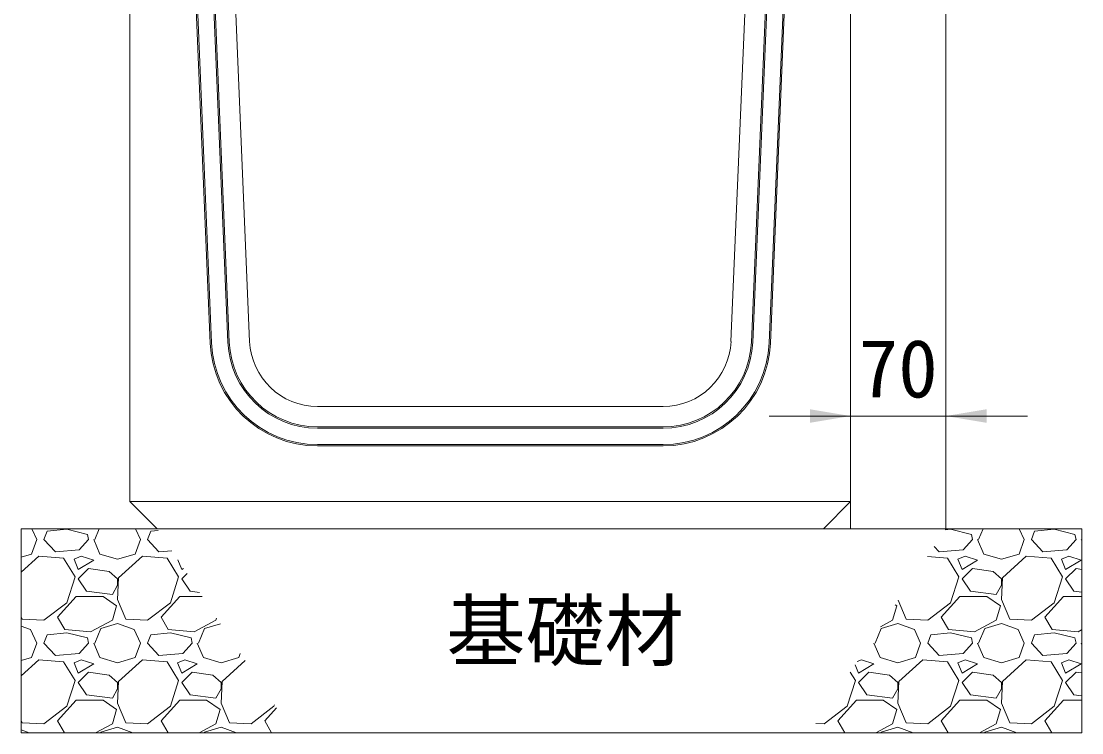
# Model space of a CAD drawing. Units: millimetres at full size; details may follow other scales. Extents: x 187207 to 255567, y 882048 to 905686.
# Drawn here: x 219549 to 220329, y 891640 to 892164 of the extents above; entities that cross this region are included whole.
import ezdxf
from ezdxf.enums import TextEntityAlignment as Align

# ---------------------------------------------------------------- set-up
doc = ezdxf.new("R2010")
doc.units = ezdxf.units.MM
doc.header["$LTSCALE"] = 20
for name, color, linetype, lineweight in [('パネックス', 2, 'Continuous', 13), ('基礎材', 7, 'Continuous', 15), ('寸法線', 7, 'Continuous', 13), ('箱型U字側溝', 2, 'Continuous', 9), ('ﾊｯﾁﾝｸﾞ', 7, 'Continuous', 5)]:
    doc.layers.add(name, color=color, linetype=linetype, lineweight=lineweight)
doc.styles.add('ＭＳ ゴシック', font='')
doc.styles.get('ＭＳ ゴシック').set_extended_font_data('MS Gothic')

# ---------------------------------------------------------------- blocks, each defined once
blk = doc.blocks.new('filled_arrow')
at = {"color": 0, "linetype": 'Continuous', "lineweight": -2}
blk.add_solid([(7.5, 1.25), (0, 0), (7.5, -1.25)], dxfattribs=at)

msp = doc.modelspace()

# ---------------------------------------------------------------- linework, layer by layer
at = {"layer": 'パネックス'}
for p, q in [((220229.08, 893090.37), (220229.08, 891790.37)), ((220159.08, 891790.37), (220159.08, 892690.37)), ((220229.08, 891790.37), (220159.08, 891790.37))]:
    msp.add_line(p, q, dxfattribs=at)
at = {"layer": '基礎材'}
for p, q in [((219549.08, 891790.37), (220329.08, 891790.37)), ((219549.08, 891790.37), (219549.08, 891640.37)), ((220329.08, 891790.37), (220329.08, 891640.37)), ((219549.08, 891640.37), (220329.08, 891640.37))]:
    msp.add_line(p, q, dxfattribs=at)
at = {"layer": '寸法線'}
for p, q in [((220099.08, 891873.36), (220289.08, 891873.36)), ((220159.08, 891815.37), (220159.08, 891873.36)), ((220229.08, 891815.37), (220229.08, 891873.36))]:
    msp.add_line(p, q, dxfattribs=at)
at = {"layer": '箱型U字側溝'}
for p, q in [((219663.33, 892540.37), (219689.09, 891927.1)), ((220125.88, 892541.37), (220100.07, 891927.05)), ((219767.03, 891865.37), (220021.14, 891865.37)), ((220021.14, 891864.37), (219767.03, 891864.37)), ((219767.03, 891852.37), (220021.14, 891852.37)), ((220021.14, 891851.37), (219767.03, 891851.37)), ((219629.08, 891810.37), (220159.08, 891810.37))]:
    msp.add_line(p, q, dxfattribs=at)
at = {"layer": '箱型U字側溝', "lineweight": 13}
for p, q in [((220094.08, 892475.37), (220071.09, 891928.27)), ((220021.14, 891880.37), (219767.03, 891880.37))]:
    msp.add_line(p, q, dxfattribs=at)
msp.add_lwpolyline([(219717.07, 891928.27), (219694.08, 892475.37), (219721.08, 892540.37), (219719.08, 892580.37), (219683.08, 892600.37), (219679.08, 892690.37), (219632.08, 892690.37), (219629.08, 892687.37), (219629.08, 891810.37), (219649.08, 891790.37), (220139.08, 891790.37), (220159.08, 891810.37), (220159.08, 892687.37), (220156.08, 892690.37), (220109.08, 892690.37), (220105.08, 892600.37), (220069.08, 892580.37), (220067.08, 892540.37), (220094.08, 892475.37)], dxfattribs=at)
at = {"layer": '箱型U字側溝'}
for points in [[(219688.09, 891927.05), (219662.28, 892541.37), (219676.3, 892541.37), (219702.08, 891927.64)], [(219701.08, 891927.6), (219675.34, 892540.37), (219663.33, 892540.37)], [(220086.08, 891927.64), (220111.87, 892541.37), (220125.88, 892541.37)], [(220099.07, 891927.1), (220124.84, 892540.37), (220112.83, 892540.37), (220087.08, 891927.6)]]:
    msp.add_lwpolyline(points, dxfattribs=at)
for centre, radius, start, end in [((219767.03, 891930.37), 79, 182.40597, 270), ((219767.03, 891930.37), 78, 182.40597, 270), ((219767.03, 891930.37), 66, 182.40597, 270), ((219767.03, 891930.37), 65, 182.40597, 270), ((220021.14, 891930.37), 65, 270, 357.59403), ((220021.14, 891930.37), 66, 270, 357.59403), ((220021.14, 891930.37), 78, 270, 357.59403), ((220021.14, 891930.37), 79, 270, 357.59403)]:
    msp.add_arc(centre, radius, start, end, dxfattribs=at)
at = {"layer": '箱型U字側溝', "lineweight": 13}
for centre, start, end in [((219767.03, 891930.37), 182.40597, 270), ((220021.14, 891930.37), 270, 357.59403)]:
    msp.add_arc(centre, 50, start, end, dxfattribs=at)
at = {"layer": 'ﾊｯﾁﾝｸﾞ'}
for p, q in [((219556.86, 891790.37), (219560.49, 891782.52)), ((219582.58, 891790.14), (219568.11, 891788.62)), ((219597.82, 891786.33), (219582.58, 891790.14)), ((219603.16, 891782.52), (219606.52, 891790.37)), ((219633.06, 891790.37), (219636.69, 891782.52)), ((220232.64, 891790.14), (220228.65, 891789.72)), ((220247.88, 891786.33), (220232.64, 891790.14)), ((220253.21, 891782.52), (220256.58, 891790.37)), ((220283.12, 891790.37), (220286.74, 891782.52)), ((220308.84, 891790.14), (220294.36, 891788.62)), ((220324.08, 891786.33), (220308.84, 891790.14)), ((219556.68, 891771.85), (219560.49, 891782.52)), ((219565.82, 891782.52), (219568.11, 891788.62)), ((219574.2, 891773.38), (219565.82, 891782.52)), ((219598.59, 891782.52), (219591.73, 891774.9)), ((219598.59, 891782.52), (219597.82, 891786.33)), ((219602.4, 891782.52), (219606.97, 891771.85)), ((219632.88, 891771.85), (219636.69, 891782.52)), ((219642.02, 891782.52), (219644.31, 891788.62)), ((219650.4, 891773.38), (219642.02, 891782.52)), ((219649.86, 891789.2), (219644.31, 891788.62)), ((220248.64, 891782.52), (220241.78, 891774.9)), ((220248.64, 891782.52), (220247.88, 891786.33)), ((220252.45, 891782.52), (220257.02, 891771.85)), ((220282.93, 891771.85), (220286.74, 891782.52)), ((220292.08, 891782.52), (220294.36, 891788.62)), ((220300.46, 891773.38), (220292.08, 891782.52)), ((220324.84, 891782.52), (220317.98, 891774.9)), ((220324.84, 891782.52), (220324.08, 891786.33)), ((220328.65, 891782.52), (220329.07, 891781.54)), ((219591.73, 891774.9), (219574.2, 891773.38)), ((219659.86, 891774.2), (219650.4, 891773.38)), ((220224.26, 891773.38), (220220.48, 891777.5)), ((220241.78, 891774.9), (220224.26, 891773.38)), ((220317.98, 891774.9), (220300.46, 891773.38)), ((219549.08, 891769.62), (219556.68, 891771.85)), ((219562.01, 891770.33), (219549.08, 891758.53)), ((219580.3, 891768.81), (219562.01, 891770.33)), ((219588.68, 891755.09), (219580.3, 891768.81)), ((219593.25, 891770.33), (219587.92, 891768.04)), ((219587.92, 891768.04), (219590.97, 891760.42)), ((219590.97, 891760.42), (219602.4, 891767.28)), ((219602.4, 891767.28), (219593.25, 891770.33)), ((219606.97, 891771.85), (219619.92, 891768.04)), ((219619.92, 891768.04), (219632.88, 891771.85)), ((219638.21, 891770.33), (219620.68, 891754.33)), ((219656.5, 891768.81), (219638.21, 891770.33)), ((219664.88, 891755.09), (219656.5, 891768.81)), ((219664.35, 891767.47), (219667.17, 891760.42)), ((220230.35, 891768.81), (220215.51, 891770.04)), ((220238.74, 891755.09), (220230.35, 891768.81)), ((220243.31, 891770.33), (220237.97, 891768.04)), ((220237.97, 891768.04), (220241.02, 891760.42)), ((220241.02, 891760.42), (220252.45, 891767.28)), ((220252.45, 891767.28), (220243.31, 891770.33)), ((220257.02, 891771.85), (220269.98, 891768.04)), ((220269.98, 891768.04), (220282.93, 891771.85)), ((220288.27, 891770.33), (220270.74, 891754.33)), ((220306.55, 891768.81), (220288.27, 891770.33)), ((220314.94, 891755.09), (220306.55, 891768.81)), ((220319.51, 891770.33), (220314.17, 891768.04)), ((220314.17, 891768.04), (220317.22, 891760.42)), ((220317.22, 891760.42), (220328.65, 891767.28)), ((220328.65, 891767.28), (220319.51, 891770.33)), ((219598.59, 891761.19), (219590.97, 891753.57)), ((219613.83, 891758.9), (219598.59, 891761.19)), ((219619.92, 891753.57), (219613.83, 891758.9)), ((219667.17, 891760.42), (219668.51, 891761.23)), ((220248.64, 891761.19), (220241.02, 891753.57)), ((220263.88, 891758.9), (220248.64, 891761.19)), ((220269.98, 891753.57), (220263.88, 891758.9)), ((220324.84, 891761.19), (220317.22, 891753.57)), ((220329.05, 891760.56), (220324.84, 891761.19)), ((219582.58, 891736.04), (219588.68, 891755.09)), ((219590.97, 891753.57), (219597.06, 891744.42)), ((219620.68, 891754.33), (219619.92, 891738.33)), ((219619.92, 891748.99), (219619.92, 891753.57)), ((219658.78, 891736.04), (219664.88, 891755.09)), ((219671.04, 891757.44), (219667.17, 891753.57)), ((219667.17, 891753.57), (219673.26, 891744.42)), ((220232.64, 891736.04), (220238.74, 891755.09)), ((220241.02, 891753.57), (220247.12, 891744.42)), ((220270.74, 891754.33), (220269.98, 891738.33)), ((220269.98, 891748.99), (220269.98, 891753.57)), ((220308.84, 891736.04), (220314.94, 891755.09)), ((220317.22, 891753.57), (220323.32, 891744.42)), ((219597.06, 891744.42), (219616.11, 891742.14)), ((219616.11, 891742.14), (219619.92, 891748.99)), ((219673.26, 891744.42), (219680.28, 891743.58)), ((220247.12, 891744.42), (220266.17, 891742.14)), ((220266.17, 891742.14), (220269.98, 891748.99)), ((220323.32, 891744.42), (220329.03, 891743.74)), ((219565.82, 891723.09), (219582.58, 891736.04)), ((219575.73, 891725.37), (219589.44, 891740.61)), ((219589.44, 891740.61), (219609.25, 891740.61)), ((219609.25, 891740.61), (219619.16, 891733.75)), ((219619.92, 891738.33), (219626.02, 891723.85)), ((219642.02, 891723.09), (219658.78, 891736.04)), ((219651.93, 891725.37), (219665.64, 891740.61)), ((219665.64, 891740.61), (219682.25, 891740.61)), ((220193.99, 891737.83), (220199.87, 891723.85)), ((220215.88, 891723.09), (220232.64, 891736.04)), ((220225.78, 891725.37), (220239.5, 891740.61)), ((220239.5, 891740.61), (220259.31, 891740.61)), ((220259.31, 891740.61), (220269.22, 891733.75)), ((220269.98, 891738.33), (220276.07, 891723.85)), ((220292.08, 891723.09), (220308.84, 891736.04)), ((220301.98, 891725.37), (220315.7, 891740.61)), ((220315.7, 891740.61), (220329.02, 891740.61)), ((219619.16, 891733.75), (219616.11, 891723.09)), ((220193.02, 891733.75), (220189.97, 891723.09)), ((220191.82, 891734.58), (220193.02, 891733.75)), ((220269.22, 891733.75), (220266.17, 891723.09)), ((219549.08, 891725.6), (219549.82, 891723.85)), ((219549.82, 891723.85), (219565.82, 891723.09)), ((219581.06, 891716.23), (219575.73, 891725.37)), ((219616.11, 891723.09), (219600.11, 891714.7)), ((219607.73, 891716.99), (219619.92, 891720.8)), ((219619.92, 891720.8), (219632.11, 891716.23)), ((219626.02, 891723.85), (219642.02, 891723.09)), ((219657.26, 891716.23), (219651.93, 891725.37)), ((219692.31, 891723.09), (219676.31, 891714.7)), ((219683.93, 891716.99), (219695.58, 891720.63)), ((219692.8, 891724.79), (219692.31, 891723.09)), ((220189.97, 891723.09), (220181.01, 891718.39)), ((220181.59, 891716.99), (220193.78, 891720.8)), ((220193.78, 891720.8), (220205.97, 891716.23)), ((220199.87, 891723.85), (220215.88, 891723.09)), ((220231.12, 891716.23), (220225.78, 891725.37)), ((220266.17, 891723.09), (220250.17, 891714.7)), ((220257.79, 891716.99), (220269.98, 891720.8)), ((220269.98, 891720.8), (220282.17, 891716.23)), ((220276.07, 891723.85), (220292.08, 891723.09)), ((220307.32, 891716.23), (220301.98, 891725.37)), ((219549.08, 891718.79), (219555.91, 891716.23)), ((219555.91, 891716.23), (219560.49, 891706.32)), ((219565.82, 891706.32), (219568.11, 891712.42)), ((219582.58, 891713.94), (219568.11, 891712.42)), ((219600.11, 891714.7), (219581.06, 891716.23)), ((219597.82, 891710.13), (219582.58, 891713.94)), ((219603.16, 891706.32), (219607.73, 891716.99)), ((219632.11, 891716.23), (219636.69, 891706.32)), ((219642.02, 891706.32), (219644.31, 891712.42)), ((219658.78, 891713.94), (219644.31, 891712.42)), ((219676.31, 891714.7), (219657.26, 891716.23)), ((219674.02, 891710.13), (219658.78, 891713.94)), ((219679.36, 891706.32), (219683.93, 891716.99)), ((220177.01, 891706.32), (220181.59, 891716.99)), ((220205.97, 891716.23), (220210.54, 891706.32)), ((220215.88, 891706.32), (220218.16, 891712.42)), ((220232.64, 891713.94), (220218.16, 891712.42)), ((220250.17, 891714.7), (220231.12, 891716.23)), ((220247.88, 891710.13), (220232.64, 891713.94)), ((220253.21, 891706.32), (220257.79, 891716.99)), ((220282.17, 891716.23), (220286.74, 891706.32)), ((220292.08, 891706.32), (220294.36, 891712.42)), ((220308.84, 891713.94), (220294.36, 891712.42)), ((220326.37, 891714.7), (220307.32, 891716.23)), ((220324.08, 891710.13), (220308.84, 891713.94)), ((220328.99, 891716.08), (220326.37, 891714.7)), ((219556.68, 891695.65), (219560.49, 891706.32)), ((219574.2, 891697.18), (219565.82, 891706.32)), ((219598.59, 891706.32), (219591.73, 891698.7)), ((219598.59, 891706.32), (219597.82, 891710.13)), ((219602.4, 891706.32), (219606.97, 891695.65)), ((219632.88, 891695.65), (219636.69, 891706.32)), ((219650.4, 891697.18), (219642.02, 891706.32)), ((219674.79, 891706.32), (219667.93, 891698.7)), ((219674.79, 891706.32), (219674.02, 891710.13)), ((219678.6, 891706.32), (219683.17, 891695.65)), ((220176.25, 891706.32), (220180.82, 891695.65)), ((220206.73, 891695.65), (220210.54, 891706.32)), ((220224.26, 891697.18), (220215.88, 891706.32)), ((220248.64, 891706.32), (220241.78, 891698.7)), ((220248.64, 891706.32), (220247.88, 891710.13)), ((220252.45, 891706.32), (220257.02, 891695.65)), ((220282.93, 891695.65), (220286.74, 891706.32)), ((220300.46, 891697.18), (220292.08, 891706.32)), ((220324.84, 891706.32), (220317.98, 891698.7)), ((220324.84, 891706.32), (220324.08, 891710.13)), ((220328.65, 891706.32), (220328.98, 891705.56)), ((219591.73, 891698.7), (219574.2, 891697.18)), ((219667.93, 891698.7), (219650.4, 891697.18)), ((219709.08, 891695.65), (219710.18, 891698.73)), ((220241.78, 891698.7), (220224.26, 891697.18)), ((220317.98, 891698.7), (220300.46, 891697.18)), ((219549.08, 891693.42), (219556.68, 891695.65)), ((219562.01, 891694.13), (219549.08, 891682.33)), ((219580.3, 891692.61), (219562.01, 891694.13)), ((219588.68, 891678.89), (219580.3, 891692.61)), ((219593.25, 891694.13), (219587.92, 891691.84)), ((219587.92, 891691.84), (219590.97, 891684.22)), ((219590.97, 891684.22), (219602.4, 891691.08)), ((219602.4, 891691.08), (219593.25, 891694.13)), ((219606.97, 891695.65), (219619.92, 891691.84)), ((219619.92, 891691.84), (219632.88, 891695.65)), ((219638.21, 891694.13), (219620.68, 891678.13)), ((219656.5, 891692.61), (219638.21, 891694.13)), ((219664.88, 891678.89), (219656.5, 891692.61)), ((219669.45, 891694.13), (219664.12, 891691.84)), ((219664.12, 891691.84), (219667.17, 891684.22)), ((219667.17, 891684.22), (219678.6, 891691.08)), ((219678.6, 891691.08), (219669.45, 891694.13)), ((219683.17, 891695.65), (219696.12, 891691.84)), ((219696.12, 891691.84), (219709.08, 891695.65)), ((219713.68, 891693.47), (219696.88, 891678.13)), ((220162.34, 891690.43), (220164.82, 891684.22)), ((220167.11, 891694.13), (220163.88, 891692.75)), ((220164.82, 891684.22), (220176.25, 891691.08)), ((220176.25, 891691.08), (220167.11, 891694.13)), ((220180.82, 891695.65), (220193.78, 891691.84)), ((220193.78, 891691.84), (220206.73, 891695.65)), ((220212.07, 891694.13), (220194.54, 891678.13)), ((220230.35, 891692.61), (220212.07, 891694.13)), ((220238.74, 891678.89), (220230.35, 891692.61)), ((220243.31, 891694.13), (220237.97, 891691.84)), ((220237.97, 891691.84), (220241.02, 891684.22)), ((220241.02, 891684.22), (220252.45, 891691.08)), ((220252.45, 891691.08), (220243.31, 891694.13)), ((220257.02, 891695.65), (220269.98, 891691.84)), ((220269.98, 891691.84), (220282.93, 891695.65)), ((220288.27, 891694.13), (220270.74, 891678.13)), ((220306.55, 891692.61), (220288.27, 891694.13)), ((220314.94, 891678.89), (220306.55, 891692.61)), ((220319.51, 891694.13), (220314.17, 891691.84)), ((220314.17, 891691.84), (220317.22, 891684.22)), ((220317.22, 891684.22), (220328.65, 891691.08)), ((220328.65, 891691.08), (220319.51, 891694.13)), ((219598.59, 891684.99), (219590.97, 891677.37)), ((219613.83, 891682.7), (219598.59, 891684.99)), ((219619.92, 891677.37), (219613.83, 891682.7)), ((219674.79, 891684.99), (219667.17, 891677.37)), ((219690.03, 891682.7), (219674.79, 891684.99)), ((219696.12, 891677.37), (219690.03, 891682.7)), ((220162.54, 891678.89), (220158.76, 891685.07)), ((220172.44, 891684.99), (220164.82, 891677.37)), ((220187.68, 891682.7), (220172.44, 891684.99)), ((220193.78, 891677.37), (220187.68, 891682.7)), ((220248.64, 891684.99), (220241.02, 891677.37)), ((220263.88, 891682.7), (220248.64, 891684.99)), ((220269.98, 891677.37), (220263.88, 891682.7)), ((220324.84, 891684.99), (220317.22, 891677.37)), ((220328.95, 891684.37), (220324.84, 891684.99)), ((219582.58, 891659.84), (219588.68, 891678.89)), ((219590.97, 891677.37), (219597.06, 891668.22)), ((219616.11, 891665.94), (219619.92, 891672.79)), ((219620.68, 891678.13), (219619.92, 891662.13)), ((219619.92, 891672.79), (219619.92, 891677.37)), ((219658.78, 891659.84), (219664.88, 891678.89)), ((219667.17, 891677.37), (219673.26, 891668.22)), ((219692.31, 891665.94), (219696.12, 891672.79)), ((219696.88, 891678.13), (219696.12, 891662.13)), ((219696.12, 891672.79), (219696.12, 891677.37)), ((220156.44, 891659.84), (220162.54, 891678.89)), ((220164.82, 891677.37), (220170.92, 891668.22)), ((220189.97, 891665.94), (220193.78, 891672.79)), ((220194.54, 891678.13), (220193.78, 891662.13)), ((220193.78, 891672.79), (220193.78, 891677.37)), ((220232.64, 891659.84), (220238.74, 891678.89)), ((220241.02, 891677.37), (220247.12, 891668.22)), ((220266.17, 891665.94), (220269.98, 891672.79)), ((220270.74, 891678.13), (220269.98, 891662.13)), ((220269.98, 891672.79), (220269.98, 891677.37)), ((220308.84, 891659.84), (220314.94, 891678.89)), ((220317.22, 891677.37), (220323.32, 891668.22)), ((219597.06, 891668.22), (219616.11, 891665.94)), ((219673.26, 891668.22), (219692.31, 891665.94)), ((220170.92, 891668.22), (220189.97, 891665.94)), ((220247.12, 891668.22), (220266.17, 891665.94)), ((220323.32, 891668.22), (220328.93, 891667.55)), ((219565.82, 891646.89), (219582.58, 891659.84)), ((219575.73, 891649.17), (219589.44, 891664.41)), ((219589.44, 891664.41), (219609.25, 891664.41)), ((219609.25, 891664.41), (219619.16, 891657.55)), ((219619.16, 891657.55), (219616.11, 891646.89)), ((219619.92, 891662.13), (219626.02, 891647.65)), ((219642.02, 891646.89), (219658.78, 891659.84)), ((219651.93, 891649.17), (219665.64, 891664.41)), ((219665.64, 891664.41), (219685.45, 891664.41)), ((219685.45, 891664.41), (219695.36, 891657.55)), ((219695.36, 891657.55), (219692.31, 891646.89)), ((219696.12, 891662.13), (219702.22, 891647.65)), ((219718.22, 891646.89), (219734.98, 891659.84)), ((219728.13, 891649.17), (219736.79, 891658.8)), ((219734.98, 891659.84), (219735.35, 891660.97)), ((220139.68, 891646.89), (220156.44, 891659.84)), ((220149.58, 891649.17), (220163.3, 891664.41)), ((220163.3, 891664.41), (220183.11, 891664.41)), ((220183.11, 891664.41), (220193.02, 891657.55)), ((220193.02, 891657.55), (220189.97, 891646.89)), ((220193.78, 891662.13), (220199.87, 891647.65)), ((220215.88, 891646.89), (220232.64, 891659.84)), ((220225.78, 891649.17), (220239.5, 891664.41)), ((220239.5, 891664.41), (220259.31, 891664.41)), ((220259.31, 891664.41), (220269.22, 891657.55)), ((220269.22, 891657.55), (220266.17, 891646.89)), ((220269.98, 891662.13), (220276.07, 891647.65)), ((220292.08, 891646.89), (220308.84, 891659.84)), ((220301.98, 891649.17), (220315.7, 891664.41)), ((220315.7, 891664.41), (220328.93, 891664.41)), ((219549.08, 891649.4), (219549.82, 891647.65)), ((219549.08, 891642.59), (219555, 891640.37)), ((219549.82, 891647.65), (219565.82, 891646.89)), ((219580.86, 891640.37), (219575.73, 891649.17)), ((219616.11, 891646.89), (219603.67, 891640.37)), ((219607.73, 891640.79), (219619.92, 891644.6)), ((219619.92, 891644.6), (219631.2, 891640.37)), ((219626.02, 891647.65), (219642.02, 891646.89)), ((219657.06, 891640.37), (219651.93, 891649.17)), ((219692.31, 891646.89), (219679.87, 891640.37)), ((219683.93, 891640.79), (219696.12, 891644.6)), ((219696.12, 891644.6), (219707.4, 891640.37)), ((219702.22, 891647.65), (219718.22, 891646.89)), ((219733.26, 891640.37), (219728.13, 891649.17)), ((220133.45, 891647.18), (220139.68, 891646.89)), ((220154.72, 891640.37), (220149.58, 891649.17)), ((220189.97, 891646.89), (220177.53, 891640.37)), ((220181.59, 891640.79), (220193.78, 891644.6)), ((220193.78, 891644.6), (220205.06, 891640.37)), ((220199.87, 891647.65), (220215.88, 891646.89)), ((220230.92, 891640.37), (220225.78, 891649.17)), ((220266.17, 891646.89), (220253.73, 891640.37)), ((220257.79, 891640.79), (220269.98, 891644.6)), ((220269.98, 891644.6), (220281.26, 891640.37)), ((220276.07, 891647.65), (220292.08, 891646.89)), ((220307.12, 891640.37), (220301.98, 891649.17)), ((219607.55, 891640.37), (219607.73, 891640.79)), ((219683.75, 891640.37), (219683.93, 891640.79)), ((220181.41, 891640.37), (220181.59, 891640.79)), ((220257.61, 891640.37), (220257.79, 891640.79))]:
    msp.add_line(p, q, dxfattribs=at)

# ---------------------------------------------------------------- block references
at = {"layer": '寸法線', "xscale": 4, "yscale": 4, "rotation": 180}
msp.add_blockref('filled_arrow', (220159.08, 891873.36), dxfattribs=at)
at = {"layer": '寸法線', "xscale": 4, "yscale": 4}
msp.add_blockref('filled_arrow', (220229.08, 891873.36), dxfattribs=at)

# ---------------------------------------------------------------- texts
at = {"layer": '寸法線', "style": 'ＭＳ ゴシック'}
for s, p in [('70', (220194.08, 891908.36)), ('基礎材', (219949.08, 891715.37))]:
    msp.add_text(s, height=42.72, dxfattribs=at).set_placement(p, align=Align.MIDDLE_CENTER)

doc.saveas('drawing.dxf')
